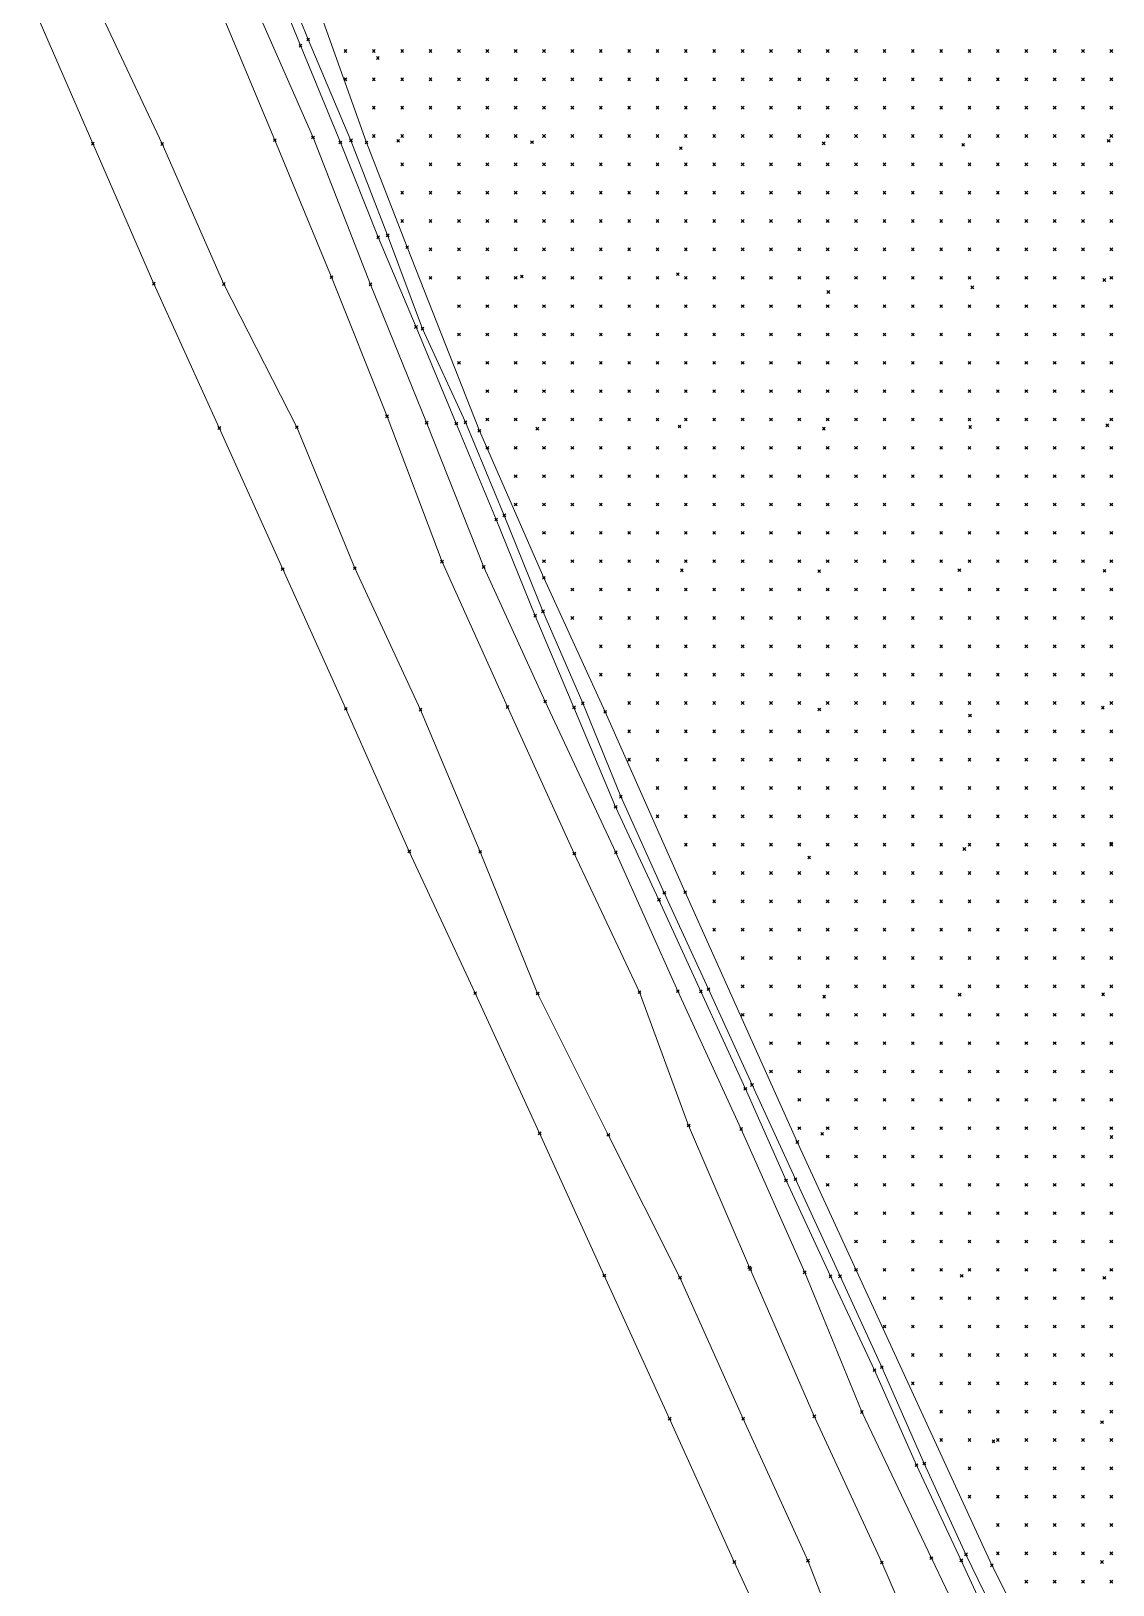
# Model space of a CAD drawing. Header units: metres. Extents: x 441556 to 446409, y 432338 to 461058.
# Drawn here: x 445204.2 to 445318.6, y 434937.2 to 435101.6 of the extents above; entities that cross this region are included whole.
import ezdxf

# ---------------------------------------------------------------- set-up
doc = ezdxf.new("R2010")
doc.units = ezdxf.units.M
doc.header["$MEASUREMENT"] = 0
doc.header["$PDMODE"] = 35
doc.header["$PDSIZE"] = 0.15
for name, color, linetype, lineweight in [('DTM-BRE-RevN_GRP_CANAL', 2, 'Continuous', 0), ('DTM-BRE-RevN_GRP_CANAL IRIGATIE JOS', 2, 'Continuous', 0), ('DTM-BRE-RevN_GRP_CANAL IRIGATIE SUS', 2, 'Continuous', 0), ('DTM-BRE-RevN_GRP_DIG', 2, 'Continuous', 0), ('DTM-BRE-RevN_GRP_TALUZ JOS', 2, 'Continuous', 0), ('DTM-NOK-RevN_LIDAR_co_lidar', 91, 'Continuous', 0), ('DTM-NOK-RevN_RTK', 32, 'Continuous', 0)]:
    doc.layers.add(name, color=color, linetype=linetype, lineweight=lineweight)

msp = doc.modelspace()

# ---------------------------------------------------------------- linework, layer by layer
at = {"layer": 'DTM-BRE-RevN_GRP_CANAL'}
for p, q in [((445233.477, 435100.715, 320.886), (445229.649, 435110.31, 320.865)), ((445228.734, 435109.759, 320.93), (445232.668, 435100.065, 320.944)), ((445238.008, 435090.041, 320.863), (445233.477, 435100.715, 320.886)), ((445232.668, 435100.065, 320.944), (445236.894, 435089.822, 320.892)), ((445236.894, 435089.822, 320.892), (445240.893, 435079.787, 320.893)), ((445241.887, 435080.003, 320.81), (445238.008, 435090.041, 320.863)), ((445240.893, 435079.787, 320.893), (445244.888, 435070.288, 320.887)), ((445245.569, 435070.118, 320.87), (445241.887, 435080.003, 320.81)), ((445244.888, 435070.288, 320.887), (445249.15, 435060.08, 320.905)), ((445250.119, 435060.214, 320.887), (445245.569, 435070.118, 320.87)), ((445249.15, 435060.08, 320.905), (445253.359, 435049.93, 320.895)), ((445254.22, 435050.365, 320.881), (445250.119, 435060.214, 320.887)), ((445253.359, 435049.93, 320.895), (445257.494, 435039.743, 320.875)), ((445258.307, 435040.209, 320.829), (445254.22, 435050.365, 320.881)), ((445257.494, 435039.743, 320.875), (445261.589, 435030.045, 320.874)), ((445262.525, 435030.48, 320.83), (445258.307, 435040.209, 320.829)), ((445261.589, 435030.045, 320.874), (445265.993, 435019.52, 320.968)), ((445266.544, 435020.601, 320.858), (445262.525, 435030.48, 320.83)), ((445271.139, 435010.426, 320.809), (445266.544, 435020.601, 320.858)), ((445265.993, 435019.52, 320.968), (445270.572, 435009.698, 320.795)), ((445275.807, 435000.224, 320.837), (445271.139, 435010.426, 320.809)), ((445270.572, 435009.698, 320.795), (445275.008, 434999.994, 320.857)), ((445280.415, 434990.095, 320.791), (445275.807, 435000.224, 320.837)), ((445275.008, 434999.994, 320.857), (445279.71, 434989.682, 320.846)), ((445279.71, 434989.682, 320.846), (445284.014, 434979.985, 320.795)), ((445285.02, 434980.124, 320.763), (445280.415, 434990.095, 320.791)), ((445284.014, 434979.985, 320.795), (445288.706, 434969.852, 320.778)), ((445289.725, 434969.844, 320.748), (445285.02, 434980.124, 320.763)), ((445288.706, 434969.852, 320.778), (445293.36, 434959.92, 320.749)), ((445294.15, 434960.225, 320.706), (445289.725, 434969.844, 320.748)), ((445293.36, 434959.92, 320.749), (445297.808, 434949.856, 320.733)), ((445298.627, 434950.036, 320.807), (445294.15, 434960.225, 320.706)), ((445297.808, 434949.856, 320.733), (445302.545, 434939.791, 320.684)), ((445303.033, 434940.42, 320.679), (445298.627, 434950.036, 320.807)), ((445302.545, 434939.791, 320.684), (445307.065, 434929.97, 320.693)), ((445307.926, 434930.367, 320.674), (445303.033, 434940.42, 320.679))]:
    msp.add_line(p, q, dxfattribs=at)
at = {"layer": 'DTM-BRE-RevN_GRP_CANAL IRIGATIE JOS'}
for p, q in [((445233.996, 435090.347, 322.447), (445227.687, 435104.763, 322.643)), ((445240.074, 435074.804, 322.673), (445233.996, 435090.347, 322.447)), ((445246.009, 435060.18, 322.858), (445240.074, 435074.804, 322.673)), ((445252.043, 435044.894, 322.912), (445246.009, 435060.18, 322.858)), ((445258.541, 435030.675, 322.774), (445252.043, 435044.894, 322.912)), ((445266.019, 435014.702, 322.464), (445258.541, 435030.675, 322.774)), ((445272.576, 435000.019, 322.409), (445266.019, 435014.702, 322.464)), ((445279.275, 434985.43, 322.347), (445272.576, 435000.019, 322.409)), ((445285.984, 434970.259, 322.533), (445279.275, 434985.43, 322.347)), ((445292.035, 434955.49, 322.667), (445285.984, 434970.259, 322.533)), ((445299.383, 434940.025, 322.368), (445292.035, 434955.49, 322.667)), ((445306.698, 434924.724, 322.178), (445299.383, 434940.025, 322.368))]:
    msp.add_line(p, q, dxfattribs=at)
at = {"layer": 'DTM-BRE-RevN_GRP_CANAL IRIGATIE SUS'}
for p, q in [((445239.656, 435089.823, 321.683), (445234.741, 435103.553, 321.868)), ((445243.955, 435078.747, 321.686), (445239.656, 435089.823, 321.683)), ((445251.584, 435059.313, 321.557), (445243.955, 435078.747, 321.686)), ((445258.398, 435043.749, 321.57), (445251.584, 435059.313, 321.557)), ((445264.894, 435029.578, 321.635), (445258.398, 435043.749, 321.57)), ((445273.346, 435010.5, 321.512), (445264.894, 435029.578, 321.635)), ((445285.2, 434984.058, 321.665), (445273.346, 435010.5, 321.512)), ((445305.778, 434939.272, 321.566), (445285.2, 434984.058, 321.665)), ((445313.331, 434924.264, 321.652), (445305.778, 434939.272, 321.566))]:
    msp.add_line(p, q, dxfattribs=at)
at = {"layer": 'DTM-BRE-RevN_GRP_DIG'}
for p, q in [((445210.71, 435089.696, 327.022), (445204.189, 435104.703, 327.073)), ((445218.053, 435089.663, 326.798), (445210.886, 435104.877, 326.873)), ((445217.163, 435074.874, 326.963), (445210.71, 435089.696, 327.022)), ((445224.57, 435074.838, 326.671), (445218.053, 435089.663, 326.798)), ((445224.088, 435059.61, 326.941), (445217.163, 435074.874, 326.963)), ((445232.281, 435059.698, 326.594), (445224.57, 435074.838, 326.671)), ((445230.794, 435044.675, 326.945), (445224.088, 435059.61, 326.941)), ((445238.418, 435044.769, 326.73), (445232.281, 435059.698, 326.594)), ((445237.476, 435029.891, 326.956), (445230.794, 435044.675, 326.945)), ((445245.368, 435029.803, 326.798), (445238.418, 435044.769, 326.73)), ((445244.174, 435014.811, 326.867), (445237.476, 435029.891, 326.956)), ((445251.679, 435014.761, 326.497), (445245.368, 435029.803, 326.798)), ((445251.143, 434999.81, 326.891), (445244.174, 435014.811, 326.867)), ((445257.747, 434999.771, 326.578), (445251.679, 435014.761, 326.497)), ((445257.962, 434984.983, 326.838), (445251.143, 434999.81, 326.891)), ((445265.221, 434984.807, 326.543), (445257.747, 434999.771, 326.578)), ((445264.792, 434969.933, 326.802), (445257.962, 434984.983, 326.838)), ((445272.8, 434969.711, 326.518), (445265.221, 434984.807, 326.543)), ((445271.702, 434954.775, 326.813), (445264.792, 434969.933, 326.802)), ((445279.48, 434954.775, 326.46), (445272.8, 434969.711, 326.518)), ((445278.54, 434939.621, 326.77), (445271.702, 434954.775, 326.813)), ((445286.33, 434939.761, 326.532), (445279.48, 434954.775, 326.46)), ((445285.416, 434924.717, 326.752), (445278.54, 434939.621, 326.77)), ((445292.095, 434924.775, 326.432), (445286.33, 434939.761, 326.532))]:
    msp.add_line(p, q, dxfattribs=at)
at = {"layer": 'DTM-BRE-RevN_GRP_TALUZ JOS'}
for p, q in [((445229.968, 435090.071, 322.475), (445223.459, 435105.614, 322.662)), ((445235.956, 435075.565, 322.592), (445229.968, 435090.071, 322.475)), ((445241.826, 435060.841, 323.068), (445235.956, 435075.565, 322.592)), ((445247.639, 435045.456, 323), (445241.826, 435060.841, 323.068)), ((445254.553, 435030.087, 323.071), (445247.639, 435045.456, 323)), ((445261.627, 435014.59, 322.703), (445254.553, 435030.087, 323.071)), ((445268.523, 434999.92, 322.713), (445261.627, 435014.59, 322.703)), ((445273.716, 434985.797, 322.916), (445268.523, 434999.92, 322.713)), ((445280.136, 434970.773, 323.095), (445273.716, 434985.797, 322.916)), ((445286.998, 434955.037, 323.126), (445280.136, 434970.773, 323.095)), ((445294.136, 434939.563, 322.831), (445286.998, 434955.037, 323.126)), ((445300.389, 434925.027, 322.759), (445294.136, 434939.563, 322.831))]:
    msp.add_line(p, q, dxfattribs=at)
at = {"layer": 'DTM-NOK-RevN_LIDAR_co_lidar'}
for p in [(445237.429, 435099.5, 321.265), (445240.428, 435099.5, 322.135), (445243.428, 435099.5, 322.163), (445246.427, 435099.5, 321.891), (445249.427, 435099.5, 321.801), (445252.426, 435099.5, 321.885), (445255.425, 435099.5, 322.013), (445258.425, 435099.5, 322.079), (445261.424, 435099.5, 322.059), (445264.424, 435099.5, 322.026), (445267.423, 435099.5, 322.001), (445270.422, 435099.5, 321.993), (445273.422, 435099.5, 321.963), (445276.421, 435099.5, 321.885), (445279.42, 435099.5, 321.845), (445282.42, 435099.5, 321.89), (445285.419, 435099.5, 321.964), (445288.419, 435099.5, 322.028), (445291.418, 435099.5, 322.08), (445294.417, 435099.5, 322.143), (445297.417, 435099.5, 322.117), (445300.416, 435099.5, 322.083), (445303.415, 435099.5, 322.123), (445306.415, 435099.5, 322.14), (445309.414, 435099.5, 322.16), (445312.414, 435099.5, 322.201), (445315.413, 435099.5, 322.207), (445318.412, 435099.5, 322.214), (445237.429, 435096.5, 321.306), (445240.428, 435096.5, 322.122), (445243.428, 435096.5, 322.353), (445246.427, 435096.5, 322.091), (445249.427, 435096.5, 321.915), (445252.426, 435096.5, 321.881), (445255.425, 435096.5, 321.964), (445258.425, 435096.5, 321.985), (445261.424, 435096.5, 321.927), (445264.424, 435096.5, 321.928), (445267.423, 435096.5, 321.916), (445270.422, 435096.5, 321.843), (445273.422, 435096.5, 321.83), (445276.421, 435096.5, 321.83), (445279.42, 435096.5, 321.868), (445282.42, 435096.5, 321.933), (445285.419, 435096.5, 322.012), (445288.419, 435096.5, 322.078), (445291.418, 435096.5, 322.075), (445294.417, 435096.5, 322.069), (445297.417, 435096.5, 322.056), (445300.416, 435096.5, 322.054), (445303.415, 435096.5, 322.089), (445306.415, 435096.5, 322.066), (445309.414, 435096.5, 322.036), (445312.414, 435096.5, 322.057), (445315.413, 435096.5, 322.163), (445318.412, 435096.5, 322.208), (445240.428, 435093.501, 321.936), (445243.428, 435093.501, 322.389), (445246.427, 435093.501, 322.305), (445249.427, 435093.501, 322.112), (445252.426, 435093.501, 321.936), (445255.425, 435093.501, 321.86), (445258.425, 435093.501, 321.885), (445261.424, 435093.501, 321.844), (445264.424, 435093.501, 321.765), (445267.423, 435093.501, 321.726), (445270.422, 435093.501, 321.773), (445273.422, 435093.501, 321.845), (445276.421, 435093.501, 321.867), (445279.42, 435093.501, 321.916), (445282.42, 435093.501, 321.957), (445285.419, 435093.501, 321.981), (445288.419, 435093.501, 322.017), (445291.418, 435093.501, 322.025), (445294.417, 435093.501, 322.032), (445297.417, 435093.501, 322.008), (445300.416, 435093.501, 321.975), (445303.415, 435093.501, 321.991), (445306.415, 435093.501, 322.011), (445309.414, 435093.501, 322.052), (445312.414, 435093.501, 322.13), (445315.413, 435093.501, 322.153), (445318.412, 435093.501, 322.16), (445240.428, 435090.502, 321.8), (445243.428, 435090.502, 322.321), (445246.427, 435090.502, 322.464), (445249.427, 435090.502, 322.295), (445252.426, 435090.502, 322.028), (445255.425, 435090.502, 321.817), (445258.425, 435090.502, 321.726), (445261.424, 435090.502, 321.661), (445264.424, 435090.502, 321.576), (445267.423, 435090.502, 321.667), (445270.422, 435090.502, 321.794), (445273.422, 435090.502, 321.909), (445276.421, 435090.502, 321.928), (445279.42, 435090.502, 321.929), (445282.42, 435090.502, 321.966), (445285.419, 435090.502, 321.999), (445288.419, 435090.502, 321.993), (445291.418, 435090.502, 321.984), (445294.417, 435090.502, 321.937), (445297.417, 435090.502, 321.882), (445300.416, 435090.502, 321.923), (445303.415, 435090.502, 321.996), (445306.415, 435090.502, 322.025), (445309.414, 435090.502, 322.087), (445312.414, 435090.502, 322.17), (445315.413, 435090.502, 322.182), (445318.412, 435090.502, 322.199), (445243.428, 435087.502, 322.072), (445246.427, 435087.502, 322.529), (445249.427, 435087.502, 322.409), (445252.426, 435087.502, 322.084), (445255.425, 435087.502, 321.768), (445258.425, 435087.502, 321.675), (445261.424, 435087.502, 321.687), (445264.424, 435087.502, 321.691), (445267.423, 435087.502, 321.755), (445270.422, 435087.502, 321.794), (445273.422, 435087.502, 321.798), (445276.421, 435087.502, 321.817), (445279.42, 435087.502, 321.878), (445282.42, 435087.502, 321.907), (445285.419, 435087.502, 321.954), (445288.419, 435087.502, 321.947), (445291.418, 435087.502, 321.901), (445294.417, 435087.502, 321.916), (445297.417, 435087.502, 321.938), (445300.416, 435087.502, 321.967), (445303.415, 435087.502, 321.983), (445306.415, 435087.502, 321.978), (445309.414, 435087.502, 322.079), (445312.414, 435087.502, 322.172), (445315.413, 435087.502, 322.186), (445318.412, 435087.502, 322.207), (445243.428, 435084.503, 321.892), (445246.427, 435084.503, 322.49), (445249.427, 435084.503, 322.372), (445252.426, 435084.503, 322.033), (445255.425, 435084.503, 321.686), (445258.425, 435084.503, 321.526), (445261.424, 435084.503, 321.596), (445264.424, 435084.503, 321.729), (445267.423, 435084.503, 321.817), (445270.422, 435084.503, 321.781), (445273.422, 435084.503, 321.769), (445276.421, 435084.503, 321.834), (445279.42, 435084.503, 321.902), (445282.42, 435084.503, 321.858), (445285.419, 435084.503, 321.833), (445288.419, 435084.503, 321.883), (445291.418, 435084.503, 321.912), (445294.417, 435084.503, 321.9), (445297.417, 435084.503, 321.906), (445300.416, 435084.503, 321.983), (445303.415, 435084.503, 322.007), (445306.415, 435084.503, 322.044), (445309.414, 435084.503, 322.099), (445312.414, 435084.503, 322.12), (445315.413, 435084.503, 322.103), (445318.412, 435084.503, 322.085), (445243.428, 435081.503, 321.7), (445246.427, 435081.503, 322.368), (445249.427, 435081.503, 322.285), (445252.426, 435081.503, 321.839), (445255.425, 435081.503, 321.446), (445258.425, 435081.503, 321.303), (445261.424, 435081.503, 321.429), (445264.424, 435081.503, 321.637), (445267.423, 435081.503, 321.729), (445270.422, 435081.503, 321.735), (445273.422, 435081.503, 321.718), (445276.421, 435081.503, 321.713), (445279.42, 435081.503, 321.728), (445282.42, 435081.503, 321.772), (445285.419, 435081.503, 321.83), (445288.419, 435081.503, 321.877), (445291.418, 435081.503, 321.876), (445294.417, 435081.503, 321.887), (445297.417, 435081.503, 321.938), (445300.416, 435081.503, 321.993), (445303.415, 435081.503, 321.984), (445306.415, 435081.503, 322.013), (445309.414, 435081.503, 322.025), (445312.414, 435081.503, 322.03), (445315.413, 435081.503, 322.108), (445318.412, 435081.503, 322.156), (445246.427, 435078.504, 322.05), (445249.427, 435078.504, 322.756), (445252.426, 435078.504, 322.52), (445255.425, 435078.504, 321.504), (445258.425, 435078.504, 321.1), (445261.424, 435078.504, 321.26), (445264.424, 435078.504, 321.492), (445267.423, 435078.504, 321.637), (445270.422, 435078.504, 321.65), (445273.422, 435078.504, 321.596), (445276.421, 435078.504, 321.618), (445279.42, 435078.504, 321.764), (445282.42, 435078.504, 321.811), (445285.419, 435078.504, 321.753), (445288.419, 435078.504, 321.843), (445291.418, 435078.504, 321.916), (445294.417, 435078.504, 321.93), (445297.417, 435078.504, 321.941), (445300.416, 435078.504, 321.914), (445303.415, 435078.504, 321.897), (445306.415, 435078.504, 321.932), (445309.414, 435078.504, 321.983), (445312.414, 435078.504, 322.078), (445315.413, 435078.504, 322.229), (445318.412, 435078.504, 322.261), (445246.427, 435075.505, 321.52), (445249.427, 435075.505, 322.535), (445252.426, 435075.505, 322.536), (445255.425, 435075.505, 321.951), (445258.425, 435075.505, 321.466), (445261.424, 435075.505, 321.274), (445264.424, 435075.505, 321.382), (445267.423, 435075.505, 321.465), (445270.422, 435075.505, 321.523), (445273.422, 435075.505, 321.602), (445276.421, 435075.505, 321.704), (445279.42, 435075.505, 321.797), (445282.42, 435075.505, 321.821), (445285.419, 435075.505, 321.836), (445288.419, 435075.505, 321.896), (445291.418, 435075.505, 321.947), (445294.417, 435075.505, 321.942), (445297.417, 435075.505, 321.892), (445300.416, 435075.505, 321.818), (445303.415, 435075.505, 321.861), (445306.415, 435075.505, 321.995), (445309.414, 435075.505, 322.073), (445312.414, 435075.505, 322.142), (445315.413, 435075.505, 322.202), (445318.412, 435075.505, 322.209), (445249.427, 435072.505, 321.526), (445252.426, 435072.505, 322.447), (445255.425, 435072.505, 322.274), (445258.425, 435072.505, 322.027), (445261.424, 435072.505, 321.805), (445264.424, 435072.505, 321.579), (445267.423, 435072.505, 321.35), (445270.422, 435072.505, 321.468), (445273.422, 435072.505, 321.574), (445276.421, 435072.505, 321.674), (445279.42, 435072.505, 321.79), (445282.42, 435072.505, 321.834), (445285.419, 435072.505, 321.864), (445288.419, 435072.505, 321.885), (445291.418, 435072.505, 321.878), (445294.417, 435072.505, 321.846), (445297.417, 435072.505, 321.851), (445300.416, 435072.505, 321.897), (445303.415, 435072.505, 321.976), (445306.415, 435072.505, 322.106), (445309.414, 435072.505, 322.132), (445312.414, 435072.505, 322.08), (445315.413, 435072.505, 322.047), (445318.412, 435072.505, 322.054), (445249.427, 435069.506, 321.132), (445252.426, 435069.506, 322.468), (445255.425, 435069.506, 322.316), (445258.425, 435069.506, 322.101), (445261.424, 435069.506, 321.74), (445264.424, 435069.506, 321.295), (445267.423, 435069.506, 321.269), (445270.422, 435069.506, 321.358), (445273.422, 435069.506, 321.495), (445276.421, 435069.506, 321.616), (445279.42, 435069.506, 321.707), (445282.42, 435069.506, 321.792), (445285.419, 435069.506, 321.803), (445288.419, 435069.506, 321.818), (445291.418, 435069.506, 321.87), (445294.417, 435069.506, 321.904), (445297.417, 435069.506, 321.92), (445300.416, 435069.506, 321.961), (445303.415, 435069.506, 321.992), (445306.415, 435069.506, 321.993), (445309.414, 435069.506, 321.973), (445312.414, 435069.506, 321.953), (445315.413, 435069.506, 321.997), (445318.412, 435069.506, 322.094), (445249.427, 435066.507, 320.728), (445252.426, 435066.507, 321.601), (445255.425, 435066.507, 322.25), (445258.425, 435066.507, 321.998), (445261.424, 435066.507, 321.666), (445264.424, 435066.507, 321.147), (445267.423, 435066.507, 321.116), (445270.422, 435066.507, 321.259), (445273.422, 435066.507, 321.407), (445276.421, 435066.507, 321.516), (445279.42, 435066.507, 321.592), (445282.42, 435066.507, 321.658), (445285.419, 435066.507, 321.738), (445288.419, 435066.507, 321.845), (445291.418, 435066.507, 321.986), (445294.417, 435066.507, 322.086), (445297.417, 435066.507, 322.057), (445300.416, 435066.507, 321.98), (445303.415, 435066.507, 321.895), (445306.415, 435066.507, 321.826), (445309.414, 435066.507, 321.879), (445312.414, 435066.507, 321.957), (445315.413, 435066.507, 322.056), (445318.412, 435066.507, 322.124), (445252.426, 435063.507, 320.972), (445255.425, 435063.507, 321.816), (445258.425, 435063.507, 321.834), (445261.424, 435063.507, 321.413), (445264.424, 435063.507, 321.016), (445267.423, 435063.507, 321.098), (445270.422, 435063.507, 321.206), (445273.422, 435063.507, 321.292), (445276.421, 435063.507, 321.368), (445279.42, 435063.507, 321.475), (445282.42, 435063.507, 321.592), (445285.419, 435063.507, 321.738), (445288.419, 435063.507, 321.875), (445291.418, 435063.507, 321.946), (445294.417, 435063.507, 321.933), (445297.417, 435063.507, 321.904), (445300.416, 435063.507, 321.839), (445303.415, 435063.507, 321.83), (445306.415, 435063.507, 321.865), (445309.414, 435063.507, 321.935), (445312.414, 435063.507, 322.013), (445315.413, 435063.507, 322.078), (445318.412, 435063.507, 322.118), (445252.426, 435060.508, 321.009), (445255.425, 435060.508, 321.568), (445258.425, 435060.508, 321.432), (445261.424, 435060.508, 320.802), (445264.424, 435060.508, 320.867), (445267.423, 435060.508, 321.022), (445270.422, 435060.508, 321.217), (445273.422, 435060.508, 321.386), (445276.421, 435060.508, 321.384), (445279.42, 435060.508, 321.519), (445282.42, 435060.508, 321.64), (445285.419, 435060.508, 321.745), (445288.419, 435060.508, 321.792), (445291.418, 435060.508, 321.766), (445294.417, 435060.508, 321.776), (445297.417, 435060.508, 321.783), (445300.416, 435060.508, 321.887), (445303.415, 435060.508, 321.95), (445306.415, 435060.508, 322.002), (445309.414, 435060.508, 322.054), (445312.414, 435060.508, 322.116), (445315.413, 435060.508, 322.052), (445318.412, 435060.508, 322.1), (445252.426, 435057.508, 321.276), (445255.425, 435057.508, 321.27), (445258.425, 435057.508, 321.188), (445261.424, 435057.508, 320.753), (445264.424, 435057.508, 320.857), (445267.423, 435057.508, 321.088), (445270.422, 435057.508, 321.257), (445273.422, 435057.508, 321.471), (445276.421, 435057.508, 321.535), (445279.42, 435057.508, 321.668), (445282.42, 435057.508, 321.664), (445285.419, 435057.508, 321.657), (445288.419, 435057.508, 321.634), (445291.418, 435057.508, 321.635), (445294.417, 435057.508, 321.742), (445297.417, 435057.508, 321.821), (445300.416, 435057.508, 321.846), (445303.415, 435057.508, 321.914), (445306.415, 435057.508, 321.987), (445309.414, 435057.508, 322.058), (445312.414, 435057.508, 322.103), (445315.413, 435057.508, 322.12), (445318.412, 435057.508, 322.223), (445255.425, 435054.509, 320.77), (445258.425, 435054.509, 320.861), (445261.424, 435054.509, 320.884), (445264.424, 435054.509, 321.03), (445267.423, 435054.509, 321.507), (445270.422, 435054.509, 321.61), (445273.422, 435054.509, 321.534), (445276.421, 435054.509, 321.564), (445279.42, 435054.509, 321.582), (445282.42, 435054.509, 321.577), (445285.419, 435054.509, 321.587), (445288.419, 435054.509, 321.634), (445291.418, 435054.509, 321.691), (445294.417, 435054.509, 321.756), (445297.417, 435054.509, 321.79), (445300.416, 435054.509, 321.824), (445303.415, 435054.509, 321.86), (445306.415, 435054.509, 321.956), (445309.414, 435054.509, 322.06), (445312.414, 435054.509, 322.165), (445315.413, 435054.509, 322.309), (445318.412, 435054.509, 322.511), (445255.425, 435051.51, 320.65), (445258.425, 435051.51, 320.865), (445261.424, 435051.51, 321.214), (445264.424, 435051.51, 321.361), (445267.423, 435051.51, 321.549), (445270.422, 435051.51, 321.602), (445273.422, 435051.51, 321.574), (445276.421, 435051.51, 321.561), (445279.42, 435051.51, 321.51), (445282.42, 435051.51, 321.539), (445285.419, 435051.51, 321.658), (445288.419, 435051.51, 321.75), (445291.418, 435051.51, 321.763), (445294.417, 435051.51, 321.744), (445297.417, 435051.51, 321.757), (445300.416, 435051.51, 321.76), (445303.415, 435051.51, 321.824), (445306.415, 435051.51, 322.001), (445309.414, 435051.51, 322.262), (445312.414, 435051.51, 322.454), (445315.413, 435051.51, 322.465), (445318.412, 435051.51, 322.326), (445258.425, 435048.51, 321.131), (445261.424, 435048.51, 321.53), (445264.424, 435048.51, 321.825), (445267.423, 435048.51, 321.668), (445270.422, 435048.51, 321.522), (445273.422, 435048.51, 321.548), (445276.421, 435048.51, 321.547), (445279.42, 435048.51, 321.578), (445282.42, 435048.51, 321.673), (445285.419, 435048.51, 321.755), (445288.419, 435048.51, 321.86), (445291.418, 435048.51, 321.863), (445294.417, 435048.51, 321.75), (445297.417, 435048.51, 321.702), (445300.416, 435048.51, 321.78), (445303.415, 435048.51, 321.956), (445306.415, 435048.51, 322.161), (445309.414, 435048.51, 322.175), (445312.414, 435048.51, 322.143), (445315.413, 435048.51, 322.072), (445318.412, 435048.51, 322.095), (445258.425, 435045.511, 321.555), (445261.424, 435045.511, 321.906), (445264.424, 435045.511, 322.213), (445267.423, 435045.511, 322.036), (445270.422, 435045.511, 321.741), (445273.422, 435045.511, 321.593), (445276.421, 435045.511, 321.652), (445279.42, 435045.511, 321.703), (445282.42, 435045.511, 321.756), (445285.419, 435045.511, 321.801), (445288.419, 435045.511, 321.918), (445291.418, 435045.511, 321.905), (445294.417, 435045.511, 321.797), (445297.417, 435045.511, 321.763), (445300.416, 435045.511, 321.838), (445303.415, 435045.511, 321.894), (445306.415, 435045.511, 321.905), (445309.414, 435045.511, 321.862), (445312.414, 435045.511, 321.915), (445315.413, 435045.511, 321.977), (445318.412, 435045.511, 322.041), (445261.424, 435042.511, 321.357), (445264.424, 435042.511, 322.038), (445267.423, 435042.511, 321.739), (445270.422, 435042.511, 321.736), (445273.422, 435042.511, 321.755), (445276.421, 435042.511, 321.697), (445279.42, 435042.511, 321.713), (445282.42, 435042.511, 321.75), (445285.419, 435042.511, 321.78), (445288.419, 435042.511, 321.861), (445291.418, 435042.511, 321.867), (445294.417, 435042.511, 321.82), (445297.417, 435042.511, 321.699), (445300.416, 435042.511, 321.644), (445303.415, 435042.511, 321.633), (445306.415, 435042.511, 321.725), (445309.414, 435042.511, 321.831), (445312.414, 435042.511, 321.898), (445315.413, 435042.511, 321.949), (445318.412, 435042.511, 321.956), (445261.424, 435039.512, 321.034), (445264.424, 435039.512, 321.709), (445267.423, 435039.512, 321.905), (445270.422, 435039.512, 321.955), (445273.422, 435039.512, 321.854), (445276.421, 435039.512, 321.732), (445279.42, 435039.512, 321.675), (445282.42, 435039.512, 321.747), (445285.419, 435039.512, 321.826), (445288.419, 435039.512, 321.848), (445291.418, 435039.512, 321.777), (445294.417, 435039.512, 321.647), (445297.417, 435039.512, 321.565), (445300.416, 435039.512, 321.617), (445303.415, 435039.512, 321.688), (445306.415, 435039.512, 321.737), (445309.414, 435039.512, 321.786), (445312.414, 435039.512, 321.85), (445315.413, 435039.512, 321.899), (445318.412, 435039.512, 321.908), (445264.424, 435036.513, 321.496), (445267.423, 435036.513, 322.271), (445270.422, 435036.513, 322.113), (445273.422, 435036.513, 321.981), (445276.421, 435036.513, 321.901), (445279.42, 435036.513, 321.876), (445282.42, 435036.513, 321.841), (445285.419, 435036.513, 321.859), (445288.419, 435036.513, 321.767), (445291.418, 435036.513, 321.558), (445294.417, 435036.513, 321.582), (445297.417, 435036.513, 321.662), (445300.416, 435036.513, 321.695), (445303.415, 435036.513, 321.694), (445306.415, 435036.513, 321.741), (445309.414, 435036.513, 321.821), (445312.414, 435036.513, 321.873), (445315.413, 435036.513, 321.861), (445318.412, 435036.513, 321.822), (445264.424, 435033.513, 321.761), (445267.423, 435033.513, 322.443), (445270.422, 435033.513, 322.267), (445273.422, 435033.513, 322.125), (445276.421, 435033.513, 322.01), (445279.42, 435033.513, 321.881), (445282.42, 435033.513, 321.82), (445285.419, 435033.513, 321.754), (445288.419, 435033.513, 321.669), (445291.418, 435033.513, 321.586), (445294.417, 435033.513, 321.686), (445297.417, 435033.513, 321.742), (445300.416, 435033.513, 321.686), (445303.415, 435033.513, 321.753), (445306.415, 435033.513, 321.828), (445309.414, 435033.513, 321.837), (445312.414, 435033.513, 321.752), (445315.413, 435033.513, 321.69), (445318.412, 435033.513, 321.703), (445267.423, 435030.514, 322.204), (445270.422, 435030.514, 322.348), (445273.422, 435030.514, 322.242), (445276.421, 435030.514, 322.037), (445279.42, 435030.514, 321.833), (445282.42, 435030.514, 321.818), (445285.419, 435030.514, 321.818), (445288.419, 435030.514, 321.605), (445291.418, 435030.514, 321.569), (445294.417, 435030.514, 321.702), (445297.417, 435030.514, 321.802), (445300.416, 435030.514, 321.765), (445303.415, 435030.514, 321.806), (445306.415, 435030.514, 321.787), (445309.414, 435030.514, 321.72), (445312.414, 435030.514, 321.662), (445315.413, 435030.514, 321.649), (445318.412, 435030.514, 321.692), (445267.423, 435027.515, 321.636), (445270.422, 435027.515, 321.903), (445273.422, 435027.515, 321.617), (445276.421, 435027.515, 321.59), (445279.42, 435027.515, 321.681), (445282.42, 435027.515, 321.732), (445285.419, 435027.515, 321.64), (445288.419, 435027.515, 321.5), (445291.418, 435027.515, 321.566), (445294.417, 435027.515, 321.76), (445297.417, 435027.515, 321.809), (445300.416, 435027.515, 321.74), (445303.415, 435027.515, 321.707), (445306.415, 435027.515, 321.696), (445309.414, 435027.515, 321.666), (445312.414, 435027.515, 321.647), (445315.413, 435027.515, 321.648), (445318.412, 435027.515, 321.668), (445267.423, 435024.515, 321.08), (445270.422, 435024.515, 321.355), (445273.422, 435024.515, 321.336), (445276.421, 435024.515, 321.331), (445279.42, 435024.515, 321.383), (445282.42, 435024.515, 321.489), (445285.419, 435024.515, 321.474), (445288.419, 435024.515, 321.55), (445291.418, 435024.515, 321.603), (445294.417, 435024.515, 321.64), (445297.417, 435024.515, 321.634), (445300.416, 435024.515, 321.593), (445303.415, 435024.515, 321.623), (445306.415, 435024.515, 321.641), (445309.414, 435024.515, 321.649), (445312.414, 435024.515, 321.681), (445315.413, 435024.515, 321.686), (445318.412, 435024.515, 321.707), (445270.422, 435021.516, 320.62), (445273.422, 435021.516, 321.168), (445276.421, 435021.516, 321.382), (445279.42, 435021.516, 321.404), (445282.42, 435021.516, 321.462), (445285.419, 435021.516, 321.568), (445288.419, 435021.516, 321.554), (445291.418, 435021.516, 321.491), (445294.417, 435021.516, 321.463), (445297.417, 435021.516, 321.462), (445300.416, 435021.516, 321.53), (445303.415, 435021.516, 321.575), (445306.415, 435021.516, 321.593), (445309.414, 435021.516, 321.688), (445312.414, 435021.516, 321.793), (445315.413, 435021.516, 321.811), (445318.412, 435021.516, 321.756), (445270.422, 435018.516, 320.705), (445273.422, 435018.516, 321.075), (445276.421, 435018.516, 321.518), (445279.42, 435018.516, 321.454), (445282.42, 435018.516, 321.513), (445285.419, 435018.516, 321.493), (445288.419, 435018.516, 321.445), (445291.418, 435018.516, 321.409), (445294.417, 435018.516, 321.404), (445297.417, 435018.516, 321.447), (445300.416, 435018.516, 321.497), (445303.415, 435018.516, 321.584), (445306.415, 435018.516, 321.67), (445309.414, 435018.516, 321.752), (445312.414, 435018.516, 321.759), (445315.413, 435018.516, 321.742), (445318.412, 435018.516, 321.702), (445273.422, 435015.517, 321.427), (445276.421, 435015.517, 321.809), (445279.42, 435015.517, 321.575), (445282.42, 435015.517, 321.47), (445285.419, 435015.517, 321.414), (445288.419, 435015.517, 321.39), (445291.418, 435015.517, 321.368), (445294.417, 435015.517, 321.448), (445297.417, 435015.517, 321.485), (445300.416, 435015.517, 321.547), (445303.415, 435015.517, 321.638), (445306.415, 435015.517, 321.687), (445309.414, 435015.517, 321.725), (445312.414, 435015.517, 321.733), (445315.413, 435015.517, 321.692), (445318.412, 435015.517, 321.624), (445276.421, 435012.518, 322.001), (445279.42, 435012.518, 321.824), (445282.42, 435012.518, 321.585), (445285.419, 435012.518, 321.437), (445288.419, 435012.518, 321.469), (445291.418, 435012.518, 321.448), (445294.417, 435012.518, 321.484), (445297.417, 435012.518, 321.525), (445300.416, 435012.518, 321.551), (445303.415, 435012.518, 321.619), (445306.415, 435012.518, 321.64), (445309.414, 435012.518, 321.639), (445312.414, 435012.518, 321.597), (445315.413, 435012.518, 321.606), (445318.412, 435012.518, 321.685), (445276.421, 435009.518, 321.721), (445279.42, 435009.518, 321.555), (445282.42, 435009.518, 321.493), (445285.419, 435009.518, 321.441), (445288.419, 435009.518, 321.439), (445291.418, 435009.518, 321.484), (445294.417, 435009.518, 321.497), (445297.417, 435009.518, 321.499), (445300.416, 435009.518, 321.517), (445303.415, 435009.518, 321.54), (445306.415, 435009.518, 321.536), (445309.414, 435009.518, 321.618), (445312.414, 435009.518, 321.741), (445315.413, 435009.518, 321.774), (445318.412, 435009.518, 321.778), (445276.421, 435006.519, 321.108), (445279.42, 435006.519, 321.126), (445282.42, 435006.519, 321.252), (445285.419, 435006.519, 321.291), (445288.419, 435006.519, 321.365), (445291.418, 435006.519, 321.449), (445294.417, 435006.519, 321.46), (445297.417, 435006.519, 321.486), (445300.416, 435006.519, 321.524), (445303.415, 435006.519, 321.565), (445306.415, 435006.519, 321.622), (445309.414, 435006.519, 321.689), (445312.414, 435006.519, 321.729), (445315.413, 435006.519, 321.756), (445318.412, 435006.519, 321.78), (445279.42, 435003.52, 320.861), (445282.42, 435003.52, 321.239), (445285.419, 435003.52, 321.265), (445288.419, 435003.52, 321.35), (445291.418, 435003.52, 321.435), (445294.417, 435003.52, 321.519), (445297.417, 435003.52, 321.503), (445300.416, 435003.52, 321.562), (445303.415, 435003.52, 321.585), (445306.415, 435003.52, 321.627), (445309.414, 435003.52, 321.626), (445312.414, 435003.52, 321.665), (445315.413, 435003.52, 321.731), (445318.412, 435003.52, 321.716), (445279.42, 435000.52, 320.812), (445282.42, 435000.52, 321.319), (445285.419, 435000.52, 321.493), (445288.419, 435000.52, 321.605), (445291.418, 435000.52, 321.518), (445294.417, 435000.52, 321.483), (445297.417, 435000.52, 321.522), (445300.416, 435000.52, 321.518), (445303.415, 435000.52, 321.488), (445306.415, 435000.52, 321.529), (445309.414, 435000.52, 321.594), (445312.414, 435000.52, 321.68), (445315.413, 435000.52, 321.674), (445318.412, 435000.52, 321.69), (445279.42, 434997.521, 320.659), (445282.42, 434997.521, 321.304), (445285.419, 434997.521, 322.041), (445288.419, 434997.521, 321.787), (445291.418, 434997.521, 321.492), (445294.417, 434997.521, 321.41), (445297.417, 434997.521, 321.412), (445300.416, 434997.521, 321.449), (445303.415, 434997.521, 321.473), (445306.415, 434997.521, 321.461), (445309.414, 434997.521, 321.504), (445312.414, 434997.521, 321.578), (445315.413, 434997.521, 321.633), (445318.412, 434997.521, 321.681), (445282.42, 434994.521, 321.064), (445285.419, 434994.521, 322.13), (445288.419, 434994.521, 321.773), (445291.418, 434994.521, 321.322), (445294.417, 434994.521, 321.358), (445297.417, 434994.521, 321.434), (445300.416, 434994.521, 321.54), (445303.415, 434994.521, 321.56), (445306.415, 434994.521, 321.527), (445309.414, 434994.521, 321.549), (445312.414, 434994.521, 321.515), (445315.413, 434994.521, 321.478), (445318.412, 434994.521, 321.492), (445282.42, 434991.522, 320.617), (445285.419, 434991.522, 321.223), (445288.419, 434991.522, 321.434), (445291.418, 434991.522, 321.303), (445294.417, 434991.522, 321.353), (445297.417, 434991.522, 321.434), (445300.416, 434991.522, 321.54), (445303.415, 434991.522, 321.532), (445306.415, 434991.522, 321.469), (445309.414, 434991.522, 321.383), (445312.414, 434991.522, 321.284), (445315.413, 434991.522, 321.358), (445318.412, 434991.522, 321.536), (445285.419, 434988.523, 320.814), (445288.419, 434988.523, 321.393), (445291.418, 434988.523, 321.465), (445294.417, 434988.523, 321.404), (445297.417, 434988.523, 321.46), (445300.416, 434988.523, 321.508), (445303.415, 434988.523, 321.524), (445306.415, 434988.523, 321.432), (445309.414, 434988.523, 321.435), (445312.414, 434988.523, 321.703), (445315.413, 434988.523, 321.859), (445318.412, 434988.523, 321.6), (445285.419, 434985.523, 321.386), (445288.419, 434985.523, 321.607), (445291.418, 434985.523, 321.673), (445294.417, 434985.523, 321.605), (445297.417, 434985.523, 321.517), (445300.416, 434985.523, 321.495), (445303.415, 434985.523, 321.516), (445306.415, 434985.523, 321.494), (445309.414, 434985.523, 321.612), (445312.414, 434985.523, 321.993), (445315.413, 434985.523, 322.207), (445318.412, 434985.523, 321.914), (445288.419, 434982.524, 321.005), (445291.418, 434982.524, 322.001), (445294.417, 434982.524, 322.447), (445297.417, 434982.524, 322.148), (445300.416, 434982.524, 321.665), (445303.415, 434982.524, 321.648), (445306.415, 434982.524, 321.577), (445309.414, 434982.524, 321.747), (445312.414, 434982.524, 322.251), (445315.413, 434982.524, 322.294), (445318.412, 434982.524, 322.021), (445288.419, 434979.524, 320.713), (445291.418, 434979.524, 321.984), (445294.417, 434979.524, 322.657), (445297.417, 434979.524, 322.641), (445300.416, 434979.524, 322.523), (445303.415, 434979.524, 322.209), (445306.415, 434979.524, 321.719), (445309.414, 434979.524, 321.917), (445312.414, 434979.524, 322.176), (445315.413, 434979.524, 321.934), (445318.412, 434979.524, 321.508), (445291.418, 434976.525, 321.343), (445294.417, 434976.525, 322.686), (445297.417, 434976.525, 322.701), (445300.416, 434976.525, 322.555), (445303.415, 434976.525, 322.047), (445306.415, 434976.525, 321.554), (445309.414, 434976.525, 321.575), (445312.414, 434976.525, 321.517), (445315.413, 434976.525, 321.393), (445318.412, 434976.525, 321.351), (445291.418, 434973.526, 321.113), (445294.417, 434973.526, 322.525), (445297.417, 434973.526, 322.689), (445300.416, 434973.526, 322.47), (445303.415, 434973.526, 321.831), (445306.415, 434973.526, 321.395), (445309.414, 434973.526, 321.402), (445312.414, 434973.526, 321.384), (445315.413, 434973.526, 321.355), (445318.412, 434973.526, 321.361), (445291.418, 434970.526, 320.811), (445294.417, 434970.526, 321.912), (445297.417, 434970.526, 322.58), (445300.416, 434970.526, 322.196), (445303.415, 434970.526, 321.57), (445306.415, 434970.526, 321.319), (445309.414, 434970.526, 321.348), (445312.414, 434970.526, 321.327), (445315.413, 434970.526, 321.377), (445318.412, 434970.526, 321.417), (445294.417, 434967.527, 321.082), (445297.417, 434967.527, 322.333), (445300.416, 434967.527, 322.439), (445303.415, 434967.527, 321.932), (445306.415, 434967.527, 321.185), (445309.414, 434967.527, 321.241), (445312.414, 434967.527, 321.252), (445315.413, 434967.527, 321.311), (445318.412, 434967.527, 321.47), (445294.417, 434964.528, 320.63), (445297.417, 434964.528, 321.486), (445300.416, 434964.528, 322.387), (445303.415, 434964.528, 322.025), (445306.415, 434964.528, 321.174), (445309.414, 434964.528, 321.135), (445312.414, 434964.528, 321.238), (445315.413, 434964.528, 321.325), (445318.412, 434964.528, 321.403), (445297.417, 434961.528, 321.089), (445300.416, 434961.528, 322.334), (445303.415, 434961.528, 321.973), (445306.415, 434961.528, 321.292), (445309.414, 434961.528, 321.211), (445312.414, 434961.528, 321.27), (445315.413, 434961.528, 321.308), (445318.412, 434961.528, 321.328), (445297.417, 434958.529, 320.482), (445300.416, 434958.529, 321.142), (445303.415, 434958.529, 321.978), (445306.415, 434958.529, 321.506), (445309.414, 434958.529, 321.169), (445312.414, 434958.529, 321.289), (445315.413, 434958.529, 321.302), (445318.412, 434958.529, 321.316), (445300.416, 434955.529, 320.578), (445303.415, 434955.529, 321.119), (445306.415, 434955.529, 321.285), (445309.414, 434955.529, 321.077), (445312.414, 434955.529, 321.181), (445315.413, 434955.529, 321.294), (445318.412, 434955.529, 321.433), (445300.416, 434952.53, 320.499), (445303.415, 434952.53, 320.807), (445306.415, 434952.53, 321.288), (445309.414, 434952.53, 321.176), (445312.414, 434952.53, 321.174), (445315.413, 434952.53, 321.326), (445318.412, 434952.53, 321.493), (445303.415, 434949.531, 320.938), (445306.415, 434949.531, 321.595), (445309.414, 434949.531, 321.312), (445312.414, 434949.531, 321.21), (445315.413, 434949.531, 321.338), (445318.412, 434949.531, 321.458), (445303.415, 434946.531, 320.866), (445306.415, 434946.531, 321.847), (445309.414, 434946.531, 321.605), (445312.414, 434946.531, 321.249), (445315.413, 434946.531, 321.337), (445318.412, 434946.531, 321.439), (445306.415, 434943.532, 321.154), (445309.414, 434943.532, 321.562), (445312.414, 434943.532, 321.476), (445315.413, 434943.532, 321.392), (445318.412, 434943.532, 321.437), (445306.415, 434940.532, 321.452), (445309.414, 434940.532, 321.94), (445312.414, 434940.532, 321.923), (445315.413, 434940.532, 321.672), (445318.412, 434940.532, 321.446), (445309.414, 434937.533, 321.683), (445312.414, 434937.533, 321.949), (445315.413, 434937.533, 321.564), (445318.412, 434937.533, 321.45)]:
    msp.add_point(p, dxfattribs=at)
at = {"layer": 'DTM-NOK-RevN_RTK'}
for p in [(445233.477, 435100.715, 320.886), (445232.668, 435100.065, 320.944), (445240.857, 435098.753, 321.921), (445233.996, 435090.347, 322.447), (445210.71, 435089.696, 327.022), (445218.053, 435089.663, 326.798), (445229.968, 435090.071, 322.475), (445236.894, 435089.822, 320.892), (445238.008, 435090.041, 320.863), (445239.656, 435089.823, 321.683), (445243.009, 435089.995, 321.833), (445257.161, 435089.848, 321.709), (445272.886, 435089.213, 321.903), (445287.997, 435089.726, 321.944), (445302.742, 435089.578, 321.958), (445318.119, 435090, 322.186), (445240.893, 435079.787, 320.893), (445241.887, 435080.003, 320.81), (445243.955, 435078.747, 321.686), (445235.956, 435075.565, 322.592), (445256.084, 435075.64, 321.695), (445272.565, 435075.881, 321.634), (445217.163, 435074.874, 326.963), (445224.57, 435074.838, 326.671), (445240.074, 435074.804, 322.673), (445288.492, 435073.994, 321.927), (445303.705, 435074.484, 321.959), (445317.663, 435075.26, 322.199), (445244.888, 435070.288, 320.887), (445245.569, 435070.118, 320.87), (445241.826, 435060.841, 323.068), (445224.088, 435059.61, 326.941), (445232.281, 435059.698, 326.594), (445246.009, 435060.18, 322.858), (445249.15, 435060.08, 320.905), (445250.119, 435060.214, 320.887), (445251.584, 435059.313, 321.557), (445257.718, 435059.532, 321.599), (445272.748, 435059.767, 321.549), (445288.011, 435059.539, 321.753), (445303.475, 435059.714, 322.002), (445317.983, 435059.888, 322.085), (445253.359, 435049.93, 320.895), (445254.22, 435050.365, 320.881), (445230.794, 435044.675, 326.945), (445238.418, 435044.769, 326.73), (445247.639, 435045.456, 323), (445252.043, 435044.894, 322.912), (445272.997, 435044.554, 321.646), (445287.514, 435044.45, 321.819), (445302.342, 435044.563, 321.962), (445317.679, 435044.502, 321.994), (445258.398, 435043.749, 321.57), (445257.494, 435039.743, 320.875), (445258.307, 435040.209, 320.829), (445237.476, 435029.891, 326.956), (445245.368, 435029.803, 326.798), (445254.553, 435030.087, 323.071), (445258.541, 435030.675, 322.774), (445261.589, 435030.045, 320.874), (445262.525, 435030.48, 320.83), (445264.894, 435029.578, 321.635), (445287.535, 435029.829, 321.697), (445317.509, 435030.008, 321.703), (445303.465, 435029.18, 321.766), (445266.544, 435020.601, 320.858), (445265.993, 435019.52, 320.968), (445244.174, 435014.811, 326.867), (445251.679, 435014.761, 326.497), (445266.019, 435014.702, 322.464), (445302.866, 435015.059, 321.618), (445318.39, 435015.624, 321.631), (445261.627, 435014.59, 322.703), (445286.456, 435014.162, 321.372), (445271.139, 435010.426, 320.809), (445273.346, 435010.5, 321.512), (445270.572, 435009.698, 320.795), (445268.523, 434999.92, 322.713), (445272.576, 435000.019, 322.409), (445275.008, 434999.994, 320.857), (445275.807, 435000.224, 320.837), (445251.143, 434999.81, 326.891), (445257.747, 434999.771, 326.578), (445288.045, 434999.435, 321.414), (445302.372, 434999.642, 321.502), (445317.54, 434999.686, 321.721), (445280.415, 434990.095, 320.791), (445279.71, 434989.682, 320.846), (445273.716, 434985.797, 322.916), (445279.275, 434985.43, 322.347), (445257.962, 434984.983, 326.838), (445265.221, 434984.807, 326.543), (445285.2, 434984.058, 321.665), (445287.841, 434984.925, 321.533), (445318.424, 434984.59, 321.589), (445284.014, 434979.985, 320.795), (445285.02, 434980.124, 320.763), (445280.136, 434970.773, 323.095), (445280.243, 434970.62, 323.092), (445264.792, 434969.933, 326.802), (445272.8, 434969.711, 326.518), (445285.984, 434970.259, 322.533), (445288.706, 434969.852, 320.778), (445289.725, 434969.844, 320.748), (445302.588, 434969.901, 321.519), (445317.672, 434969.683, 321.464), (445293.36, 434959.92, 320.749), (445294.15, 434960.225, 320.706), (445292.035, 434955.49, 322.667), (445271.702, 434954.775, 326.813), (445279.48, 434954.775, 326.46), (445286.998, 434955.037, 323.126), (445317.426, 434954.411, 321.46), (445305.943, 434952.387, 321.417), (445297.808, 434949.856, 320.733), (445298.627, 434950.036, 320.807), (445278.54, 434939.621, 326.77), (445286.33, 434939.761, 326.532), (445294.136, 434939.563, 322.831), (445299.383, 434940.025, 322.368), (445302.545, 434939.791, 320.684), (445303.033, 434940.42, 320.679), (445305.778, 434939.272, 321.566), (445317.413, 434939.615, 321.431)]:
    msp.add_point(p, dxfattribs=at)

doc.saveas('drawing.dxf')
